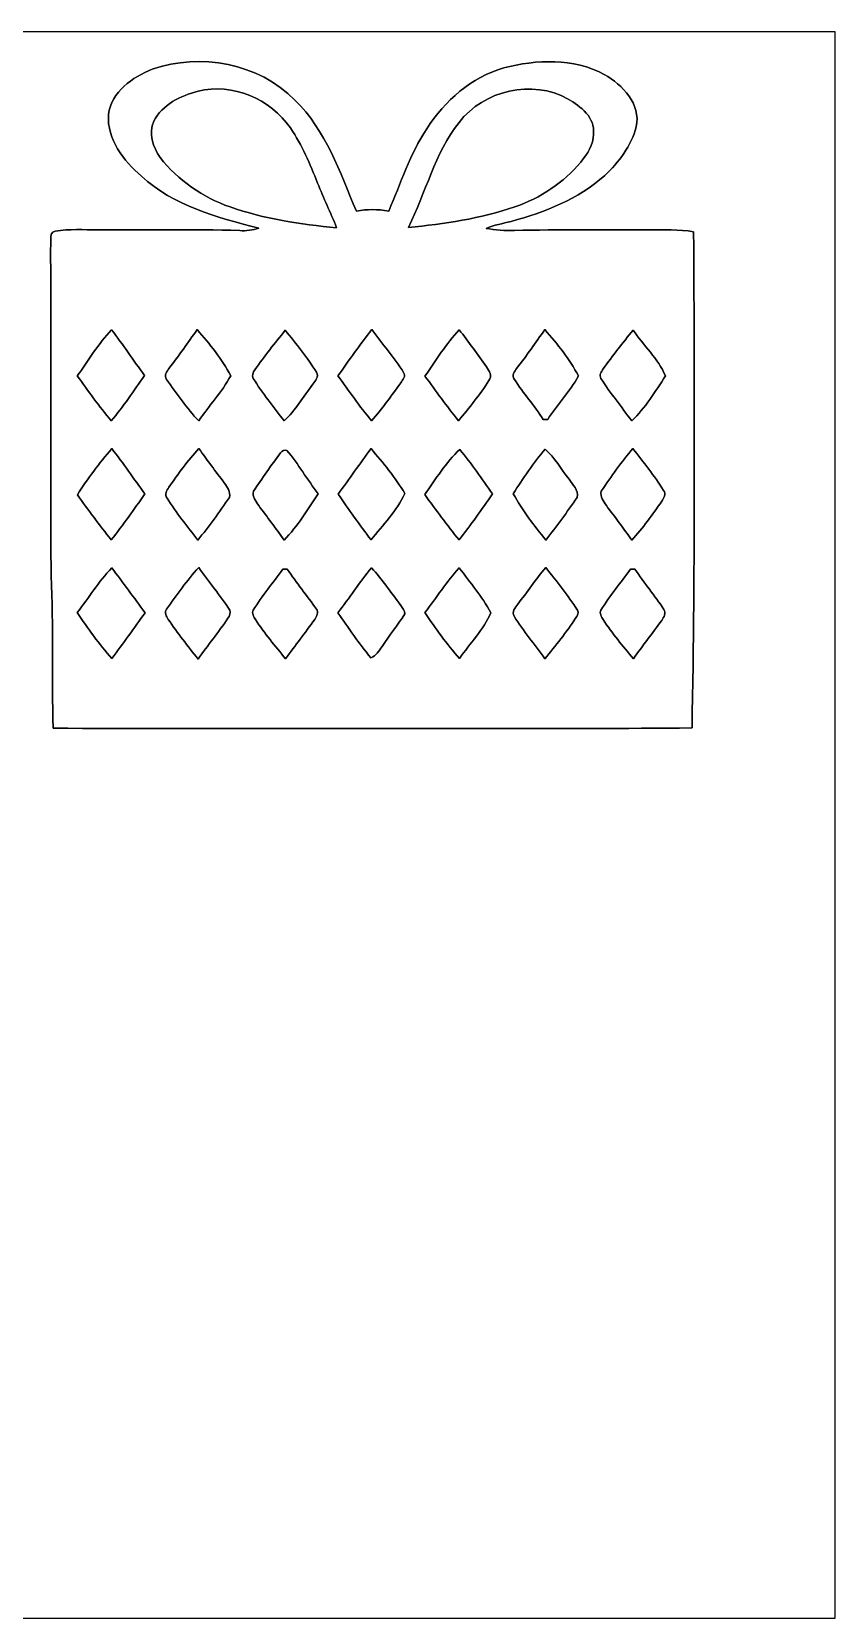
# Model space of a CAD drawing. Header units: centimetres. Extents: x -16.8 to 16.8, y -16.7 to 16.7.
# Drawn here: x -0.1 to 16.77, y -16.67 to 16.67 of the extents above; entities that cross this region are included whole.
import ezdxf

# ---------------------------------------------------------------- set-up
doc = ezdxf.new("R2010")
doc.units = ezdxf.units.CM
doc.header["$MEASUREMENT"] = 0
doc.layers.add('Layer 1', color=7, linetype='Continuous')

msp = doc.modelspace()

# ---------------------------------------------------------------- linework, layer by layer
at = {"layer": 'Layer 1', "color": 7}
for points, knots in [([(-16.77458, 16.66875), (-16.77458, 16.66875), (16.77458, 16.66875), (16.77458, 16.66875), (16.77458, 16.66875), (16.77458, 16.66875), (16.77458, -16.66875), (16.77458, -16.66875), (16.77458, -16.66875), (16.77458, -16.66875), (-16.77458, -16.66875), (-16.77458, -16.66875), (-16.77458, -16.66875), (-16.77458, -16.66875), (-16.77458, 16.66875), (-16.77458, 16.66875), (-16.77458, 16.66875), (-16.77458, 16.66875), (-16.77458, 16.66875), (-16.77458, 16.66875)], [0, 0, 0, 0, 0.16666667, 0.16666667, 0.16666667, 0.16666667, 0.33333333, 0.33333333, 0.33333333, 0.33333333, 0.5, 0.5, 0.5, 0.5, 0.66666667, 0.66666667, 0.66666667, 0.66666667, 1, 1, 1, 1]), ([(2.42817, 15.88206), (2.00978, 15.71378), (1.57656, 15.41004), (1.50989, 14.92956), (1.50989, 14.92956), (1.47532, 14.40744), (1.82845, 13.95695), (2.2031, 13.6331), (2.2031, 13.6331), (2.88008, 13.00833), (3.79695, 12.76526), (4.66619, 12.54372), (4.66619, 12.54372), (4.53813, 12.50068), (4.40302, 12.47669), (4.26755, 12.49257), (4.26755, 12.49257), (3.27448, 12.52008), (2.28106, 12.49821), (1.28764, 12.5095), (1.28764, 12.5095), (0.98954, 12.50597), (0.68862, 12.52326), (0.39299, 12.48128), (0.39299, 12.48128), (0.2346, 12.44318), (0.32844, 12.2174), (0.29422, 12.11827), (0.29422, 12.11827), (0.31009, 9.82521), (0.28857, 7.53145), (0.30586, 5.2384), (0.30586, 5.2384), (0.35913, 4.1716), (0.3175, 3.10339), (0.34643, 2.03588), (0.34643, 2.03588), (1.98896, 2.01789), (3.63149, 2.03376), (5.27403, 2.02847), (5.27403, 2.02847), (8.10507, 2.03588), (10.93646, 2.0133), (13.76715, 2.03976), (13.76715, 2.03976), (13.8303, 5.51497), (13.81831, 8.99089), (13.80031, 12.46611), (13.80031, 12.46611), (13.48952, 12.51938), (13.17166, 12.50174), (12.85875, 12.50844), (12.85875, 12.50844), (11.91789, 12.50209), (10.97703, 12.51585), (10.03653, 12.49327), (10.03653, 12.49327), (9.83721, 12.48234), (9.63718, 12.50386), (9.44104, 12.53631), (9.44104, 12.53631), (9.60896, 12.60687), (9.79029, 12.63474), (9.96562, 12.68307), (9.96562, 12.68307), (10.67364, 12.87321), (11.37708, 13.15156), (11.932, 13.64474), (11.932, 13.64474), (12.23081, 13.92414), (12.48692, 14.27233), (12.59628, 14.67062), (12.59628, 14.67062), (12.69541, 15.15639), (12.30595, 15.54833), (11.92389, 15.77234), (11.92389, 15.77234), (11.27584, 16.11524), (10.50361, 16.08914), (9.81181, 15.90816), (9.81181, 15.90816), (9.1313, 15.71413), (8.57038, 15.21954), (8.19679, 14.62864), (8.19679, 14.62864), (7.83661, 14.09912), (7.65246, 13.48105), (7.39563, 12.90038), (7.39563, 12.90038), (7.17127, 12.9413), (6.94055, 12.94165), (6.71654, 12.90038), (6.71654, 12.90038), (6.37328, 13.71988), (6.07624, 14.59618), (5.42607, 15.2333), (5.42607, 15.2333), (4.66372, 16.01047), (3.44276, 16.22813), (2.42817, 15.88206), (2.42817, 15.88206), (2.42817, 15.88206), (2.42817, 15.88206), (2.42817, 15.88206)], [0, 0, 0, 0, 0.03703704, 0.03703704, 0.03703704, 0.03703704, 0.07407407, 0.07407407, 0.07407407, 0.07407407, 0.11111111, 0.11111111, 0.11111111, 0.11111111, 0.14814815, 0.14814815, 0.14814815, 0.14814815, 0.18518519, 0.18518519, 0.18518519, 0.18518519, 0.22222222, 0.22222222, 0.22222222, 0.22222222, 0.25925926, 0.25925926, 0.25925926, 0.25925926, 0.2962963, 0.2962963, 0.2962963, 0.2962963, 0.33333333, 0.33333333, 0.33333333, 0.33333333, 0.37037037, 0.37037037, 0.37037037, 0.37037037, 0.40740741, 0.40740741, 0.40740741, 0.40740741, 0.44444444, 0.44444444, 0.44444444, 0.44444444, 0.48148148, 0.48148148, 0.48148148, 0.48148148, 0.51851852, 0.51851852, 0.51851852, 0.51851852, 0.55555556, 0.55555556, 0.55555556, 0.55555556, 0.59259259, 0.59259259, 0.59259259, 0.59259259, 0.62962963, 0.62962963, 0.62962963, 0.62962963, 0.66666667, 0.66666667, 0.66666667, 0.66666667, 0.7037037, 0.7037037, 0.7037037, 0.7037037, 0.74074074, 0.74074074, 0.74074074, 0.74074074, 0.77777778, 0.77777778, 0.77777778, 0.77777778, 0.81481481, 0.81481481, 0.81481481, 0.81481481, 0.85185185, 0.85185185, 0.85185185, 0.85185185, 0.88888889, 0.88888889, 0.88888889, 0.88888889, 0.92592593, 0.92592593, 0.92592593, 0.92592593, 1, 1, 1, 1]), ([(8.87307, 14.76304), (9.39094, 15.43685), (10.41506, 15.67815), (11.16224, 15.25376), (11.16224, 15.25376), (11.42647, 15.09959), (11.74044, 14.86747), (11.69388, 14.51786), (11.69388, 14.51786), (11.70517, 14.28997), (11.56264, 14.10159), (11.43423, 13.92943), (11.43423, 13.92943), (11.07017, 13.49763), (10.58086, 13.17413), (10.04782, 12.98998), (10.04782, 12.98998), (9.32709, 12.73739), (8.56544, 12.63262), (7.80909, 12.55536), (7.80909, 12.55536), (8.17739, 13.28561), (8.35872, 14.11111), (8.87307, 14.76304)], [0, 0, 0, 0, 0.14285714, 0.14285714, 0.14285714, 0.14285714, 0.28571429, 0.28571429, 0.28571429, 0.28571429, 0.42857143, 0.42857143, 0.42857143, 0.42857143, 0.57142857, 0.57142857, 0.57142857, 0.57142857, 0.71428571, 0.71428571, 0.71428571, 0.71428571, 1, 1, 1, 1]), ([(3.3909, 15.41745), (4.12009, 15.60583), (4.91102, 15.25235), (5.33259, 14.64698), (5.33259, 14.64698), (5.57883, 14.29173), (5.73864, 13.88639), (5.90268, 13.48916), (5.90268, 13.48916), (6.02474, 13.17166), (6.17926, 12.86757), (6.30132, 12.55007), (6.30132, 12.55007), (5.54426, 12.62168), (4.78296, 12.73492), (4.06294, 12.98822), (4.06294, 12.98822), (3.48968, 13.18683), (2.97533, 13.55231), (2.59468, 14.02397), (2.59468, 14.02397), (2.4444, 14.24058), (2.35021, 14.53938), (2.46309, 14.78986), (2.46309, 14.78986), (2.64372, 15.13699), (3.02719, 15.32572), (3.3909, 15.41745)], [0, 0, 0, 0, 0.125, 0.125, 0.125, 0.125, 0.25, 0.25, 0.25, 0.25, 0.375, 0.375, 0.375, 0.375, 0.5, 0.5, 0.5, 0.5, 0.625, 0.625, 0.625, 0.625, 0.75, 0.75, 0.75, 0.75, 1, 1, 1, 1]), ([(1.57515, 10.40694), (1.81645, 10.09403), (2.03588, 9.76524), (2.2673, 9.44527), (2.2673, 9.44527), (2.03623, 9.12777), (1.82774, 8.79193), (1.57021, 8.49418), (1.57021, 8.49418), (1.31127, 8.79193), (1.09008, 9.11931), (0.85584, 9.4361), (0.85584, 9.4361), (1.08832, 9.76418), (1.29857, 10.11308), (1.57515, 10.40694)], [0, 0, 0, 0, 0.2, 0.2, 0.2, 0.2, 0.4, 0.4, 0.4, 0.4, 0.6, 0.6, 0.6, 0.6, 1, 1, 1, 1]), ([(2.78306, 9.59873), (2.9912, 9.86014), (3.17782, 10.13742), (3.37256, 10.40906), (3.37256, 10.40906), (3.63432, 10.10602), (3.89572, 9.79487), (4.07705, 9.43539), (4.07705, 9.43539), (3.89149, 9.09602), (3.62021, 8.81027), (3.40536, 8.48924), (3.40536, 8.48924), (3.15595, 8.75982), (2.94464, 9.06427), (2.73121, 9.36307), (2.73121, 9.36307), (2.66665, 9.44069), (2.73791, 9.53241), (2.78306, 9.59873)], [0, 0, 0, 0, 0.16666667, 0.16666667, 0.16666667, 0.16666667, 0.33333333, 0.33333333, 0.33333333, 0.33333333, 0.5, 0.5, 0.5, 0.5, 0.66666667, 0.66666667, 0.66666667, 0.66666667, 1, 1, 1, 1]), ([(4.58364, 9.56275), (4.78684, 9.8492), (5.0038, 10.12543), (5.22464, 10.39848), (5.22464, 10.39848), (5.44654, 10.10673), (5.68925, 9.82733), (5.87869, 9.51301), (5.87869, 9.51301), (5.94148, 9.42234), (5.85047, 9.3345), (5.80425, 9.26042), (5.80425, 9.26042), (5.60282, 9.00395), (5.43983, 8.71396), (5.19994, 8.4896), (5.19994, 8.4896), (4.9844, 8.78805), (4.74416, 9.06886), (4.55189, 9.38318), (4.55189, 9.38318), (4.51344, 9.44245), (4.55154, 9.51054), (4.58364, 9.56275)], [0, 0, 0, 0, 0.14285714, 0.14285714, 0.14285714, 0.14285714, 0.28571429, 0.28571429, 0.28571429, 0.28571429, 0.42857143, 0.42857143, 0.42857143, 0.42857143, 0.57142857, 0.57142857, 0.57142857, 0.57142857, 0.71428571, 0.71428571, 0.71428571, 0.71428571, 1, 1, 1, 1]), ([(6.3306, 9.43751), (6.56026, 9.76665), (6.79485, 10.09227), (7.04003, 10.41012), (7.04003, 10.41012), (7.26193, 10.11026), (7.50887, 9.82592), (7.70784, 9.50983), (7.70784, 9.50983), (7.76676, 9.43222), (7.68632, 9.35461), (7.64787, 9.28864), (7.64787, 9.28864), (7.44961, 9.02053), (7.26122, 8.7436), (7.03756, 8.49524), (7.03756, 8.49524), (6.78074, 8.79334), (6.56519, 9.12248), (6.3306, 9.43751)], [0, 0, 0, 0, 0.16666667, 0.16666667, 0.16666667, 0.16666667, 0.33333333, 0.33333333, 0.33333333, 0.33333333, 0.5, 0.5, 0.5, 0.5, 0.66666667, 0.66666667, 0.66666667, 0.66666667, 1, 1, 1, 1]), ([(8.8773, 10.40659), (9.07486, 10.15083), (9.26077, 9.88624), (9.45021, 9.62448), (9.45021, 9.62448), (9.50912, 9.54334), (9.57333, 9.43257), (9.50172, 9.33838), (9.50172, 9.33838), (9.31227, 9.03958), (9.08579, 8.76547), (8.8586, 8.49524), (8.8586, 8.49524), (8.61695, 8.80251), (8.38412, 9.11684), (8.15693, 9.43469), (8.15693, 9.43469), (8.39011, 9.76277), (8.60037, 10.11202), (8.8773, 10.40659)], [0, 0, 0, 0, 0.16666667, 0.16666667, 0.16666667, 0.16666667, 0.33333333, 0.33333333, 0.33333333, 0.33333333, 0.5, 0.5, 0.5, 0.5, 0.66666667, 0.66666667, 0.66666667, 0.66666667, 1, 1, 1, 1]), ([(10.08556, 9.59873), (10.2937, 9.86014), (10.48032, 10.13742), (10.67506, 10.40906), (10.67506, 10.40906), (10.93682, 10.10602), (11.19822, 9.79452), (11.37955, 9.43504), (11.37955, 9.43504), (11.20175, 9.10802), (10.93964, 8.83391), (10.73573, 8.52276), (10.73573, 8.52276), (10.7121, 8.52241), (10.66482, 8.52135), (10.64119, 8.52099), (10.64119, 8.52099), (10.45457, 8.81274), (10.22385, 9.0738), (10.03512, 9.36307), (10.03512, 9.36307), (9.97056, 9.4421), (10.03935, 9.53135), (10.08556, 9.59873)], [0, 0, 0, 0, 0.14285714, 0.14285714, 0.14285714, 0.14285714, 0.28571429, 0.28571429, 0.28571429, 0.28571429, 0.42857143, 0.42857143, 0.42857143, 0.42857143, 0.57142857, 0.57142857, 0.57142857, 0.57142857, 0.71428571, 0.71428571, 0.71428571, 0.71428571, 1, 1, 1, 1]), ([(11.8999, 9.58356), (12.10028, 9.86155), (12.31124, 10.13213), (12.52714, 10.39848), (12.52714, 10.39848), (12.75045, 10.07886), (13.05101, 9.7977), (13.20871, 9.43751), (13.20871, 9.43751), (12.99704, 9.10802), (12.78361, 8.76653), (12.50209, 8.4896), (12.50209, 8.4896), (12.28654, 8.78769), (12.05054, 9.07203), (11.85369, 9.38283), (11.85369, 9.38283), (11.81312, 9.45127), (11.86215, 9.52641), (11.8999, 9.58356)], [0, 0, 0, 0, 0.16666667, 0.16666667, 0.16666667, 0.16666667, 0.33333333, 0.33333333, 0.33333333, 0.33333333, 0.5, 0.5, 0.5, 0.5, 0.66666667, 0.66666667, 0.66666667, 0.66666667, 1, 1, 1, 1]), ([(0.8576, 6.93596), (1.07386, 7.27781), (1.31516, 7.60377), (1.58115, 7.90857), (1.58115, 7.90857), (1.82245, 7.59848), (2.04505, 7.27463), (2.27365, 6.95537), (2.27365, 6.95537), (2.0447, 6.63011), (1.81681, 6.30343), (1.57021, 5.99122), (1.57021, 5.99122), (1.32115, 6.29744), (1.08797, 6.61564), (0.8576, 6.93596)], [0, 0, 0, 0, 0.2, 0.2, 0.2, 0.2, 0.4, 0.4, 0.4, 0.4, 0.6, 0.6, 0.6, 0.6, 1, 1, 1, 1]), ([(2.77918, 7.09648), (2.97427, 7.3787), (3.17429, 7.65951), (3.40748, 7.9121), (3.40748, 7.9121), (3.5814, 7.66727), (3.76308, 7.42809), (3.94264, 7.18714), (3.94264, 7.18714), (4.00403, 7.09754), (4.08129, 7.0037), (4.04989, 6.8834), (4.04989, 6.8834), (3.83787, 6.57825), (3.62938, 6.2678), (3.38384, 5.9877), (3.38384, 5.9877), (3.16371, 6.27733), (2.93335, 6.56096), (2.74038, 6.86999), (2.74038, 6.86999), (2.68182, 6.94408), (2.73579, 7.03086), (2.77918, 7.09648)], [0, 0, 0, 0, 0.14285714, 0.14285714, 0.14285714, 0.14285714, 0.28571429, 0.28571429, 0.28571429, 0.28571429, 0.42857143, 0.42857143, 0.42857143, 0.42857143, 0.57142857, 0.57142857, 0.57142857, 0.57142857, 0.71428571, 0.71428571, 0.71428571, 0.71428571, 1, 1, 1, 1]), ([(5.12692, 7.82179), (5.1562, 7.86589), (5.20418, 7.89023), (5.25709, 7.87259), (5.25709, 7.87259), (5.49628, 7.58296), (5.68889, 7.2584), (5.91538, 6.95889), (5.91538, 6.95889), (5.69031, 6.62658), (5.48428, 6.2738), (5.19818, 5.9884), (5.19818, 5.9884), (5.02567, 6.23358), (4.84399, 6.47206), (4.66513, 6.7123), (4.66513, 6.7123), (4.60446, 6.80156), (4.52543, 6.89575), (4.55895, 7.01534), (4.55895, 7.01534), (4.74627, 7.28557), (4.92689, 7.56073), (5.12692, 7.82179)], [0, 0, 0, 0, 0.14285714, 0.14285714, 0.14285714, 0.14285714, 0.28571429, 0.28571429, 0.28571429, 0.28571429, 0.42857143, 0.42857143, 0.42857143, 0.42857143, 0.57142857, 0.57142857, 0.57142857, 0.57142857, 0.71428571, 0.71428571, 0.71428571, 0.71428571, 1, 1, 1, 1]), ([(7.02522, 7.90857), (7.27922, 7.60765), (7.53745, 7.30426), (7.73536, 6.96277), (7.73536, 6.96277), (7.56885, 6.60329), (7.27463, 6.30167), (7.02592, 5.99122), (7.02592, 5.99122), (6.78886, 6.30802), (6.55214, 6.62552), (6.33342, 6.95501), (6.33342, 6.95501), (6.56731, 7.27075), (6.79238, 7.59248), (7.02522, 7.90857)], [0, 0, 0, 0, 0.2, 0.2, 0.2, 0.2, 0.4, 0.4, 0.4, 0.4, 0.6, 0.6, 0.6, 0.6, 1, 1, 1, 1]), ([(8.1534, 6.94231), (8.38024, 7.27216), (8.60037, 7.61153), (8.88682, 7.89376), (8.88682, 7.89376), (9.13553, 7.59566), (9.35531, 7.27498), (9.57721, 6.95642), (9.57721, 6.95642), (9.34791, 6.63081), (9.11966, 6.30379), (8.87271, 5.99122), (8.87271, 5.99122), (8.62154, 6.29991), (8.38729, 6.62129), (8.1534, 6.94231)], [0, 0, 0, 0, 0.2, 0.2, 0.2, 0.2, 0.4, 0.4, 0.4, 0.4, 0.6, 0.6, 0.6, 0.6, 1, 1, 1, 1]), ([(10.01289, 6.9596), (10.21539, 7.28557), (10.43305, 7.60448), (10.67929, 7.89905), (10.67929, 7.89905), (10.88778, 7.72548), (11.01055, 7.47113), (11.18411, 7.26546), (11.18411, 7.26546), (11.25714, 7.14834), (11.39155, 7.04109), (11.35274, 6.88305), (11.35274, 6.88305), (11.14284, 6.57789), (10.92729, 6.27627), (10.69763, 5.98558), (10.69763, 5.98558), (10.44857, 6.29426), (10.20092, 6.60964), (10.01289, 6.9596)], [0, 0, 0, 0, 0.16666667, 0.16666667, 0.16666667, 0.16666667, 0.33333333, 0.33333333, 0.33333333, 0.33333333, 0.5, 0.5, 0.5, 0.5, 0.66666667, 0.66666667, 0.66666667, 0.66666667, 1, 1, 1, 1]), ([(11.86039, 7.01604), (12.07206, 7.32155), (12.28055, 7.63199), (12.52643, 7.91175), (12.52643, 7.91175), (12.74621, 7.62212), (12.97693, 7.33848), (13.1699, 7.02945), (13.1699, 7.02945), (13.22811, 6.95537), (13.17413, 6.86858), (13.13109, 6.80297), (13.13109, 6.80297), (12.93566, 6.52074), (12.73563, 6.23993), (12.5028, 5.98734), (12.5028, 5.98734), (12.32888, 6.23217), (12.14684, 6.47136), (11.96763, 6.7123), (11.96763, 6.7123), (11.9066, 6.80191), (11.82793, 6.8961), (11.86039, 7.01604)], [0, 0, 0, 0, 0.14285714, 0.14285714, 0.14285714, 0.14285714, 0.28571429, 0.28571429, 0.28571429, 0.28571429, 0.42857143, 0.42857143, 0.42857143, 0.42857143, 0.57142857, 0.57142857, 0.57142857, 0.57142857, 0.71428571, 0.71428571, 0.71428571, 0.71428571, 1, 1, 1, 1]), ([(0.85302, 4.4637), (1.10031, 4.77308), (1.30281, 5.11986), (1.58009, 5.4042), (1.58009, 5.4042), (1.81645, 5.0927), (2.04505, 4.7752), (2.27859, 4.46123), (2.27859, 4.46123), (2.05281, 4.13632), (1.81716, 3.81847), (1.58397, 3.4985), (1.58397, 3.4985), (1.31304, 3.79871), (1.0795, 4.12997), (0.85302, 4.4637)], [0, 0, 0, 0, 0.2, 0.2, 0.2, 0.2, 0.4, 0.4, 0.4, 0.4, 0.6, 0.6, 0.6, 0.6, 1, 1, 1, 1]), ([(2.73085, 4.53637), (2.94499, 4.83517), (3.15595, 5.13997), (3.40536, 5.4102), (3.40536, 5.4102), (3.61668, 5.10787), (3.8541, 4.82459), (4.05694, 4.51626), (4.05694, 4.51626), (4.09081, 4.45911), (4.04883, 4.39385), (4.0199, 4.34375), (4.0199, 4.34375), (3.82094, 4.05059), (3.59798, 3.77472), (3.39231, 3.48615), (3.39231, 3.48615), (3.17641, 3.75885), (2.96263, 4.03366), (2.76613, 4.32047), (2.76613, 4.32047), (2.72874, 4.38291), (2.673, 4.46899), (2.73085, 4.53637)], [0, 0, 0, 0, 0.14285714, 0.14285714, 0.14285714, 0.14285714, 0.28571429, 0.28571429, 0.28571429, 0.28571429, 0.42857143, 0.42857143, 0.42857143, 0.42857143, 0.57142857, 0.57142857, 0.57142857, 0.57142857, 0.71428571, 0.71428571, 0.71428571, 0.71428571, 1, 1, 1, 1]), ([(5.17454, 5.37845), (5.19712, 5.37739), (5.24298, 5.37563), (5.26556, 5.37457), (5.26556, 5.37457), (5.45853, 5.08741), (5.68007, 4.82106), (5.87728, 4.53672), (5.87728, 4.53672), (5.93619, 4.47005), (5.87904, 4.38291), (5.84165, 4.32082), (5.84165, 4.32082), (5.64374, 4.04107), (5.43066, 3.77261), (5.23169, 3.49356), (5.23169, 3.49356), (5.00874, 3.75814), (4.79213, 4.02907), (4.59775, 4.31588), (4.59775, 4.31588), (4.56494, 4.37515), (4.51238, 4.44817), (4.55189, 4.51626), (4.55189, 4.51626), (4.73745, 4.8193), (4.96817, 5.09058), (5.17454, 5.37845)], [0, 0, 0, 0, 0.125, 0.125, 0.125, 0.125, 0.25, 0.25, 0.25, 0.25, 0.375, 0.375, 0.375, 0.375, 0.5, 0.5, 0.5, 0.5, 0.625, 0.625, 0.625, 0.625, 0.75, 0.75, 0.75, 0.75, 1, 1, 1, 1]), ([(6.32566, 4.45841), (6.57437, 4.76462), (6.77898, 5.10434), (7.03615, 5.40385), (7.03615, 5.40385), (7.26052, 5.1562), (7.44855, 4.87997), (7.64999, 4.61398), (7.64999, 4.61398), (7.68809, 4.56001), (7.72724, 4.50215), (7.73677, 4.43477), (7.73677, 4.43477), (7.57872, 4.20582), (7.41468, 3.98039), (7.25734, 3.75109), (7.25734, 3.75109), (7.19032, 3.66536), (7.13317, 3.55), (7.02063, 3.51578), (7.02063, 3.51578), (6.76557, 3.81176), (6.5599, 4.14655), (6.32566, 4.45841)], [0, 0, 0, 0, 0.14285714, 0.14285714, 0.14285714, 0.14285714, 0.28571429, 0.28571429, 0.28571429, 0.28571429, 0.42857143, 0.42857143, 0.42857143, 0.42857143, 0.57142857, 0.57142857, 0.57142857, 0.57142857, 0.71428571, 0.71428571, 0.71428571, 0.71428571, 1, 1, 1, 1]), ([(8.15622, 4.46476), (8.40105, 4.77485), (8.61025, 5.11422), (8.87906, 5.40491), (8.87906, 5.40491), (9.10237, 5.09199), (9.35849, 4.80025), (9.54229, 4.46087), (9.54229, 4.46087), (9.39447, 4.1021), (9.10026, 3.82094), (8.88577, 3.4992), (8.88577, 3.4992), (8.61554, 3.79977), (8.37953, 4.12856), (8.15622, 4.46476)], [0, 0, 0, 0, 0.2, 0.2, 0.2, 0.2, 0.4, 0.4, 0.4, 0.4, 0.6, 0.6, 0.6, 0.6, 1, 1, 1, 1]), ([(10.10602, 4.63903), (10.30534, 4.89373), (10.48385, 5.16467), (10.69516, 5.4102), (10.69516, 5.4102), (10.92341, 5.1181), (11.16118, 4.83129), (11.35768, 4.51591), (11.35768, 4.51591), (11.39613, 4.45805), (11.35168, 4.39455), (11.3224, 4.34375), (11.3224, 4.34375), (11.12238, 4.04883), (10.9033, 3.76696), (10.67717, 3.49179), (10.67717, 3.49179), (10.46621, 3.79271), (10.22279, 4.07247), (10.03159, 4.38644), (10.03159, 4.38644), (9.96809, 4.4771), (10.0584, 4.56565), (10.10602, 4.63903)], [0, 0, 0, 0, 0.14285714, 0.14285714, 0.14285714, 0.14285714, 0.28571429, 0.28571429, 0.28571429, 0.28571429, 0.42857143, 0.42857143, 0.42857143, 0.42857143, 0.57142857, 0.57142857, 0.57142857, 0.57142857, 0.71428571, 0.71428571, 0.71428571, 0.71428571, 1, 1, 1, 1]), ([(12.47704, 5.37845), (12.49997, 5.37739), (12.54548, 5.37563), (12.56841, 5.37457), (12.56841, 5.37457), (12.75927, 5.08564), (12.98434, 4.82036), (13.17343, 4.53037), (13.17343, 4.53037), (13.23516, 4.45417), (13.17343, 4.36598), (13.12933, 4.29895), (13.12933, 4.29895), (12.9346, 4.02802), (12.72857, 3.7652), (12.53419, 3.49356), (12.53419, 3.49356), (12.31124, 3.75814), (12.09216, 4.02766), (11.90025, 4.31588), (11.90025, 4.31588), (11.8678, 4.37515), (11.81523, 4.44817), (11.85439, 4.51626), (11.85439, 4.51626), (12.0396, 4.8193), (12.27032, 5.09023), (12.47704, 5.37845)], [0, 0, 0, 0, 0.125, 0.125, 0.125, 0.125, 0.25, 0.25, 0.25, 0.25, 0.375, 0.375, 0.375, 0.375, 0.5, 0.5, 0.5, 0.5, 0.625, 0.625, 0.625, 0.625, 0.75, 0.75, 0.75, 0.75, 1, 1, 1, 1])]:
    msp.add_open_spline(points, degree=3, knots=knots, dxfattribs=at)
at = {"layer": 'Layer 1', "color": 8}
for points, knots in [([(2.42817, 15.88206), (3.44276, 16.22813), (4.66372, 16.01047), (5.42607, 15.2333), (5.42607, 15.2333), (6.07624, 14.59618), (6.37328, 13.71988), (6.71654, 12.90038), (6.71654, 12.90038), (6.94055, 12.94165), (7.17127, 12.9413), (7.39563, 12.90038), (7.39563, 12.90038), (7.65246, 13.48105), (7.83661, 14.09912), (8.19679, 14.62864), (8.19679, 14.62864), (8.57038, 15.21954), (9.1313, 15.71413), (9.81181, 15.90816), (9.81181, 15.90816), (10.50361, 16.08914), (11.27584, 16.11524), (11.92389, 15.77234), (11.92389, 15.77234), (12.30595, 15.54833), (12.69541, 15.15639), (12.59628, 14.67062), (12.59628, 14.67062), (12.48692, 14.27233), (12.23081, 13.92414), (11.932, 13.64474), (11.932, 13.64474), (11.37708, 13.15156), (10.67364, 12.87321), (9.96562, 12.68307), (9.96562, 12.68307), (9.79029, 12.63474), (9.60896, 12.60687), (9.44104, 12.53631), (9.44104, 12.53631), (9.63718, 12.50386), (9.83721, 12.48234), (10.03653, 12.49327), (10.03653, 12.49327), (10.97703, 12.51585), (11.91789, 12.50209), (12.85875, 12.50844), (12.85875, 12.50844), (13.17166, 12.50174), (13.48952, 12.51938), (13.80031, 12.46611), (13.80031, 12.46611), (13.81831, 8.99089), (13.8303, 5.51497), (13.76715, 2.03976), (13.76715, 2.03976), (10.93646, 2.0133), (8.10507, 2.03588), (5.27403, 2.02847), (5.27403, 2.02847), (3.63149, 2.03376), (1.98896, 2.01789), (0.34643, 2.03588), (0.34643, 2.03588), (0.3175, 3.10339), (0.35913, 4.1716), (0.30586, 5.2384), (0.30586, 5.2384), (0.28857, 7.53145), (0.31009, 9.82521), (0.29422, 12.11827), (0.29422, 12.11827), (0.32844, 12.2174), (0.2346, 12.44318), (0.39299, 12.48128), (0.39299, 12.48128), (0.68862, 12.52326), (0.98954, 12.50597), (1.28764, 12.5095), (1.28764, 12.5095), (2.28106, 12.49821), (3.27448, 12.52008), (4.26755, 12.49257), (4.26755, 12.49257), (4.40302, 12.47669), (4.53813, 12.50068), (4.66619, 12.54372), (4.66619, 12.54372), (3.79695, 12.76526), (2.88008, 13.00833), (2.2031, 13.6331), (2.2031, 13.6331), (1.82845, 13.95695), (1.47532, 14.40744), (1.50989, 14.92956), (1.50989, 14.92956), (1.57656, 15.41004), (2.00978, 15.71378), (2.42817, 15.88206), (2.42817, 15.88206), (2.42817, 15.88206), (2.42817, 15.88206), (2.42817, 15.88206)], [0, 0, 0, 0, 0.03703704, 0.03703704, 0.03703704, 0.03703704, 0.07407407, 0.07407407, 0.07407407, 0.07407407, 0.11111111, 0.11111111, 0.11111111, 0.11111111, 0.14814815, 0.14814815, 0.14814815, 0.14814815, 0.18518519, 0.18518519, 0.18518519, 0.18518519, 0.22222222, 0.22222222, 0.22222222, 0.22222222, 0.25925926, 0.25925926, 0.25925926, 0.25925926, 0.2962963, 0.2962963, 0.2962963, 0.2962963, 0.33333333, 0.33333333, 0.33333333, 0.33333333, 0.37037037, 0.37037037, 0.37037037, 0.37037037, 0.40740741, 0.40740741, 0.40740741, 0.40740741, 0.44444444, 0.44444444, 0.44444444, 0.44444444, 0.48148148, 0.48148148, 0.48148148, 0.48148148, 0.51851852, 0.51851852, 0.51851852, 0.51851852, 0.55555556, 0.55555556, 0.55555556, 0.55555556, 0.59259259, 0.59259259, 0.59259259, 0.59259259, 0.62962963, 0.62962963, 0.62962963, 0.62962963, 0.66666667, 0.66666667, 0.66666667, 0.66666667, 0.7037037, 0.7037037, 0.7037037, 0.7037037, 0.74074074, 0.74074074, 0.74074074, 0.74074074, 0.77777778, 0.77777778, 0.77777778, 0.77777778, 0.81481481, 0.81481481, 0.81481481, 0.81481481, 0.85185185, 0.85185185, 0.85185185, 0.85185185, 0.88888889, 0.88888889, 0.88888889, 0.88888889, 0.92592593, 0.92592593, 0.92592593, 0.92592593, 1, 1, 1, 1]), ([(8.87307, 14.76304), (8.35872, 14.11111), (8.17739, 13.28561), (7.80909, 12.55536), (7.80909, 12.55536), (8.56544, 12.63262), (9.32709, 12.73739), (10.04782, 12.98998), (10.04782, 12.98998), (10.58086, 13.17413), (11.07017, 13.49763), (11.43423, 13.92943), (11.43423, 13.92943), (11.56264, 14.10159), (11.70517, 14.28997), (11.69388, 14.51786), (11.69388, 14.51786), (11.74044, 14.86747), (11.42647, 15.09959), (11.16224, 15.25376), (11.16224, 15.25376), (10.41506, 15.67815), (9.39094, 15.43685), (8.87307, 14.76304), (8.87307, 14.76304), (8.87307, 14.76304), (8.87307, 14.76304), (8.87307, 14.76304)], [0, 0, 0, 0, 0.125, 0.125, 0.125, 0.125, 0.25, 0.25, 0.25, 0.25, 0.375, 0.375, 0.375, 0.375, 0.5, 0.5, 0.5, 0.5, 0.625, 0.625, 0.625, 0.625, 0.75, 0.75, 0.75, 0.75, 1, 1, 1, 1]), ([(3.3909, 15.41745), (3.02719, 15.32572), (2.64372, 15.13699), (2.46309, 14.78986), (2.46309, 14.78986), (2.35021, 14.53938), (2.4444, 14.24058), (2.59468, 14.02397), (2.59468, 14.02397), (2.97533, 13.55231), (3.48968, 13.18683), (4.06294, 12.98822), (4.06294, 12.98822), (4.78296, 12.73492), (5.54426, 12.62168), (6.30132, 12.55007), (6.30132, 12.55007), (6.17926, 12.86757), (6.02474, 13.17166), (5.90268, 13.48916), (5.90268, 13.48916), (5.73864, 13.88639), (5.57883, 14.29173), (5.33259, 14.64698), (5.33259, 14.64698), (4.91102, 15.25235), (4.12009, 15.60583), (3.3909, 15.41745), (3.3909, 15.41745), (3.3909, 15.41745), (3.3909, 15.41745), (3.3909, 15.41745)], [0, 0, 0, 0, 0.11111111, 0.11111111, 0.11111111, 0.11111111, 0.22222222, 0.22222222, 0.22222222, 0.22222222, 0.33333333, 0.33333333, 0.33333333, 0.33333333, 0.44444444, 0.44444444, 0.44444444, 0.44444444, 0.55555556, 0.55555556, 0.55555556, 0.55555556, 0.66666667, 0.66666667, 0.66666667, 0.66666667, 0.77777778, 0.77777778, 0.77777778, 0.77777778, 1, 1, 1, 1]), ([(1.57515, 10.40694), (1.29857, 10.11308), (1.08832, 9.76418), (0.85584, 9.4361), (0.85584, 9.4361), (1.09008, 9.11931), (1.31127, 8.79193), (1.57021, 8.49418), (1.57021, 8.49418), (1.82774, 8.79193), (2.03623, 9.12777), (2.2673, 9.44527), (2.2673, 9.44527), (2.03588, 9.76524), (1.81645, 10.09403), (1.57515, 10.40694), (1.57515, 10.40694), (1.57515, 10.40694), (1.57515, 10.40694), (1.57515, 10.40694)], [0, 0, 0, 0, 0.16666667, 0.16666667, 0.16666667, 0.16666667, 0.33333333, 0.33333333, 0.33333333, 0.33333333, 0.5, 0.5, 0.5, 0.5, 0.66666667, 0.66666667, 0.66666667, 0.66666667, 1, 1, 1, 1]), ([(2.78306, 9.59873), (2.73791, 9.53241), (2.66665, 9.44069), (2.73121, 9.36307), (2.73121, 9.36307), (2.94464, 9.06427), (3.15595, 8.75982), (3.40536, 8.48924), (3.40536, 8.48924), (3.62021, 8.81027), (3.89149, 9.09602), (4.07705, 9.43539), (4.07705, 9.43539), (3.89572, 9.79487), (3.63432, 10.10602), (3.37256, 10.40906), (3.37256, 10.40906), (3.17782, 10.13742), (2.9912, 9.86014), (2.78306, 9.59873), (2.78306, 9.59873), (2.78306, 9.59873), (2.78306, 9.59873), (2.78306, 9.59873)], [0, 0, 0, 0, 0.14285714, 0.14285714, 0.14285714, 0.14285714, 0.28571429, 0.28571429, 0.28571429, 0.28571429, 0.42857143, 0.42857143, 0.42857143, 0.42857143, 0.57142857, 0.57142857, 0.57142857, 0.57142857, 0.71428571, 0.71428571, 0.71428571, 0.71428571, 1, 1, 1, 1]), ([(4.58364, 9.56275), (4.55154, 9.51054), (4.51344, 9.44245), (4.55189, 9.38318), (4.55189, 9.38318), (4.74416, 9.06886), (4.9844, 8.78805), (5.19994, 8.4896), (5.19994, 8.4896), (5.43983, 8.71396), (5.60282, 9.00395), (5.80425, 9.26042), (5.80425, 9.26042), (5.85047, 9.3345), (5.94148, 9.42234), (5.87869, 9.51301), (5.87869, 9.51301), (5.68925, 9.82733), (5.44654, 10.10673), (5.22464, 10.39848), (5.22464, 10.39848), (5.0038, 10.12543), (4.78684, 9.8492), (4.58364, 9.56275), (4.58364, 9.56275), (4.58364, 9.56275), (4.58364, 9.56275), (4.58364, 9.56275)], [0, 0, 0, 0, 0.125, 0.125, 0.125, 0.125, 0.25, 0.25, 0.25, 0.25, 0.375, 0.375, 0.375, 0.375, 0.5, 0.5, 0.5, 0.5, 0.625, 0.625, 0.625, 0.625, 0.75, 0.75, 0.75, 0.75, 1, 1, 1, 1]), ([(6.3306, 9.43751), (6.56519, 9.12248), (6.78074, 8.79334), (7.03756, 8.49524), (7.03756, 8.49524), (7.26122, 8.7436), (7.44961, 9.02053), (7.64787, 9.28864), (7.64787, 9.28864), (7.68632, 9.35461), (7.76676, 9.43222), (7.70784, 9.50983), (7.70784, 9.50983), (7.50887, 9.82592), (7.26193, 10.11026), (7.04003, 10.41012), (7.04003, 10.41012), (6.79485, 10.09227), (6.56026, 9.76665), (6.3306, 9.43751), (6.3306, 9.43751), (6.3306, 9.43751), (6.3306, 9.43751), (6.3306, 9.43751)], [0, 0, 0, 0, 0.14285714, 0.14285714, 0.14285714, 0.14285714, 0.28571429, 0.28571429, 0.28571429, 0.28571429, 0.42857143, 0.42857143, 0.42857143, 0.42857143, 0.57142857, 0.57142857, 0.57142857, 0.57142857, 0.71428571, 0.71428571, 0.71428571, 0.71428571, 1, 1, 1, 1]), ([(8.8773, 10.40659), (8.60037, 10.11202), (8.39011, 9.76277), (8.15693, 9.43469), (8.15693, 9.43469), (8.38412, 9.11684), (8.61695, 8.80251), (8.8586, 8.49524), (8.8586, 8.49524), (9.08579, 8.76547), (9.31227, 9.03958), (9.50172, 9.33838), (9.50172, 9.33838), (9.57333, 9.43257), (9.50912, 9.54334), (9.45021, 9.62448), (9.45021, 9.62448), (9.26077, 9.88624), (9.07486, 10.15083), (8.8773, 10.40659), (8.8773, 10.40659), (8.8773, 10.40659), (8.8773, 10.40659), (8.8773, 10.40659)], [0, 0, 0, 0, 0.14285714, 0.14285714, 0.14285714, 0.14285714, 0.28571429, 0.28571429, 0.28571429, 0.28571429, 0.42857143, 0.42857143, 0.42857143, 0.42857143, 0.57142857, 0.57142857, 0.57142857, 0.57142857, 0.71428571, 0.71428571, 0.71428571, 0.71428571, 1, 1, 1, 1]), ([(10.08556, 9.59873), (10.03935, 9.53135), (9.97056, 9.4421), (10.03512, 9.36307), (10.03512, 9.36307), (10.22385, 9.0738), (10.45457, 8.81274), (10.64119, 8.52099), (10.64119, 8.52099), (10.66482, 8.52135), (10.7121, 8.52241), (10.73573, 8.52276), (10.73573, 8.52276), (10.93964, 8.83391), (11.20175, 9.10802), (11.37955, 9.43504), (11.37955, 9.43504), (11.19822, 9.79452), (10.93682, 10.10602), (10.67506, 10.40906), (10.67506, 10.40906), (10.48032, 10.13742), (10.2937, 9.86014), (10.08556, 9.59873), (10.08556, 9.59873), (10.08556, 9.59873), (10.08556, 9.59873), (10.08556, 9.59873)], [0, 0, 0, 0, 0.125, 0.125, 0.125, 0.125, 0.25, 0.25, 0.25, 0.25, 0.375, 0.375, 0.375, 0.375, 0.5, 0.5, 0.5, 0.5, 0.625, 0.625, 0.625, 0.625, 0.75, 0.75, 0.75, 0.75, 1, 1, 1, 1]), ([(11.8999, 9.58356), (11.86215, 9.52641), (11.81312, 9.45127), (11.85369, 9.38283), (11.85369, 9.38283), (12.05054, 9.07203), (12.28654, 8.78769), (12.50209, 8.4896), (12.50209, 8.4896), (12.78361, 8.76653), (12.99704, 9.10802), (13.20871, 9.43751), (13.20871, 9.43751), (13.05101, 9.7977), (12.75045, 10.07886), (12.52714, 10.39848), (12.52714, 10.39848), (12.31124, 10.13213), (12.10028, 9.86155), (11.8999, 9.58356), (11.8999, 9.58356), (11.8999, 9.58356), (11.8999, 9.58356), (11.8999, 9.58356)], [0, 0, 0, 0, 0.14285714, 0.14285714, 0.14285714, 0.14285714, 0.28571429, 0.28571429, 0.28571429, 0.28571429, 0.42857143, 0.42857143, 0.42857143, 0.42857143, 0.57142857, 0.57142857, 0.57142857, 0.57142857, 0.71428571, 0.71428571, 0.71428571, 0.71428571, 1, 1, 1, 1]), ([(0.8576, 6.93596), (1.08797, 6.61564), (1.32115, 6.29744), (1.57021, 5.99122), (1.57021, 5.99122), (1.81681, 6.30343), (2.0447, 6.63011), (2.27365, 6.95537), (2.27365, 6.95537), (2.04505, 7.27463), (1.82245, 7.59848), (1.58115, 7.90857), (1.58115, 7.90857), (1.31516, 7.60377), (1.07386, 7.27781), (0.8576, 6.93596), (0.8576, 6.93596), (0.8576, 6.93596), (0.8576, 6.93596), (0.8576, 6.93596)], [0, 0, 0, 0, 0.16666667, 0.16666667, 0.16666667, 0.16666667, 0.33333333, 0.33333333, 0.33333333, 0.33333333, 0.5, 0.5, 0.5, 0.5, 0.66666667, 0.66666667, 0.66666667, 0.66666667, 1, 1, 1, 1]), ([(2.77918, 7.09648), (2.73579, 7.03086), (2.68182, 6.94408), (2.74038, 6.86999), (2.74038, 6.86999), (2.93335, 6.56096), (3.16371, 6.27733), (3.38384, 5.9877), (3.38384, 5.9877), (3.62938, 6.2678), (3.83787, 6.57825), (4.04989, 6.8834), (4.04989, 6.8834), (4.08129, 7.0037), (4.00403, 7.09754), (3.94264, 7.18714), (3.94264, 7.18714), (3.76308, 7.42809), (3.5814, 7.66727), (3.40748, 7.9121), (3.40748, 7.9121), (3.17429, 7.65951), (2.97427, 7.3787), (2.77918, 7.09648), (2.77918, 7.09648), (2.77918, 7.09648), (2.77918, 7.09648), (2.77918, 7.09648)], [0, 0, 0, 0, 0.125, 0.125, 0.125, 0.125, 0.25, 0.25, 0.25, 0.25, 0.375, 0.375, 0.375, 0.375, 0.5, 0.5, 0.5, 0.5, 0.625, 0.625, 0.625, 0.625, 0.75, 0.75, 0.75, 0.75, 1, 1, 1, 1]), ([(5.12692, 7.82179), (4.92689, 7.56073), (4.74627, 7.28557), (4.55895, 7.01534), (4.55895, 7.01534), (4.52543, 6.89575), (4.60446, 6.80156), (4.66513, 6.7123), (4.66513, 6.7123), (4.84399, 6.47206), (5.02567, 6.23358), (5.19818, 5.9884), (5.19818, 5.9884), (5.48428, 6.2738), (5.69031, 6.62658), (5.91538, 6.95889), (5.91538, 6.95889), (5.68889, 7.2584), (5.49628, 7.58296), (5.25709, 7.87259), (5.25709, 7.87259), (5.20418, 7.89023), (5.1562, 7.86589), (5.12692, 7.82179), (5.12692, 7.82179), (5.12692, 7.82179), (5.12692, 7.82179), (5.12692, 7.82179)], [0, 0, 0, 0, 0.125, 0.125, 0.125, 0.125, 0.25, 0.25, 0.25, 0.25, 0.375, 0.375, 0.375, 0.375, 0.5, 0.5, 0.5, 0.5, 0.625, 0.625, 0.625, 0.625, 0.75, 0.75, 0.75, 0.75, 1, 1, 1, 1]), ([(7.02522, 7.90857), (6.79238, 7.59248), (6.56731, 7.27075), (6.33342, 6.95501), (6.33342, 6.95501), (6.55214, 6.62552), (6.78886, 6.30802), (7.02592, 5.99122), (7.02592, 5.99122), (7.27463, 6.30167), (7.56885, 6.60329), (7.73536, 6.96277), (7.73536, 6.96277), (7.53745, 7.30426), (7.27922, 7.60765), (7.02522, 7.90857), (7.02522, 7.90857), (7.02522, 7.90857), (7.02522, 7.90857), (7.02522, 7.90857)], [0, 0, 0, 0, 0.16666667, 0.16666667, 0.16666667, 0.16666667, 0.33333333, 0.33333333, 0.33333333, 0.33333333, 0.5, 0.5, 0.5, 0.5, 0.66666667, 0.66666667, 0.66666667, 0.66666667, 1, 1, 1, 1]), ([(8.1534, 6.94231), (8.38729, 6.62129), (8.62154, 6.29991), (8.87271, 5.99122), (8.87271, 5.99122), (9.11966, 6.30379), (9.34791, 6.63081), (9.57721, 6.95642), (9.57721, 6.95642), (9.35531, 7.27498), (9.13553, 7.59566), (8.88682, 7.89376), (8.88682, 7.89376), (8.60037, 7.61153), (8.38024, 7.27216), (8.1534, 6.94231), (8.1534, 6.94231), (8.1534, 6.94231), (8.1534, 6.94231), (8.1534, 6.94231)], [0, 0, 0, 0, 0.16666667, 0.16666667, 0.16666667, 0.16666667, 0.33333333, 0.33333333, 0.33333333, 0.33333333, 0.5, 0.5, 0.5, 0.5, 0.66666667, 0.66666667, 0.66666667, 0.66666667, 1, 1, 1, 1]), ([(10.01289, 6.9596), (10.20092, 6.60964), (10.44857, 6.29426), (10.69763, 5.98558), (10.69763, 5.98558), (10.92729, 6.27627), (11.14284, 6.57789), (11.35274, 6.88305), (11.35274, 6.88305), (11.39155, 7.04109), (11.25714, 7.14834), (11.18411, 7.26546), (11.18411, 7.26546), (11.01055, 7.47113), (10.88778, 7.72548), (10.67929, 7.89905), (10.67929, 7.89905), (10.43305, 7.60448), (10.21539, 7.28557), (10.01289, 6.9596), (10.01289, 6.9596), (10.01289, 6.9596), (10.01289, 6.9596), (10.01289, 6.9596)], [0, 0, 0, 0, 0.14285714, 0.14285714, 0.14285714, 0.14285714, 0.28571429, 0.28571429, 0.28571429, 0.28571429, 0.42857143, 0.42857143, 0.42857143, 0.42857143, 0.57142857, 0.57142857, 0.57142857, 0.57142857, 0.71428571, 0.71428571, 0.71428571, 0.71428571, 1, 1, 1, 1]), ([(11.86039, 7.01604), (11.82793, 6.8961), (11.9066, 6.80191), (11.96763, 6.7123), (11.96763, 6.7123), (12.14684, 6.47136), (12.32888, 6.23217), (12.5028, 5.98734), (12.5028, 5.98734), (12.73563, 6.23993), (12.93566, 6.52074), (13.13109, 6.80297), (13.13109, 6.80297), (13.17413, 6.86858), (13.22811, 6.95537), (13.1699, 7.02945), (13.1699, 7.02945), (12.97693, 7.33848), (12.74621, 7.62212), (12.52643, 7.91175), (12.52643, 7.91175), (12.28055, 7.63199), (12.07206, 7.32155), (11.86039, 7.01604), (11.86039, 7.01604), (11.86039, 7.01604), (11.86039, 7.01604), (11.86039, 7.01604)], [0, 0, 0, 0, 0.125, 0.125, 0.125, 0.125, 0.25, 0.25, 0.25, 0.25, 0.375, 0.375, 0.375, 0.375, 0.5, 0.5, 0.5, 0.5, 0.625, 0.625, 0.625, 0.625, 0.75, 0.75, 0.75, 0.75, 1, 1, 1, 1]), ([(0.85302, 4.4637), (1.0795, 4.12997), (1.31304, 3.79871), (1.58397, 3.4985), (1.58397, 3.4985), (1.81716, 3.81847), (2.05281, 4.13632), (2.27859, 4.46123), (2.27859, 4.46123), (2.04505, 4.7752), (1.81645, 5.0927), (1.58009, 5.4042), (1.58009, 5.4042), (1.30281, 5.11986), (1.10031, 4.77308), (0.85302, 4.4637), (0.85302, 4.4637), (0.85302, 4.4637), (0.85302, 4.4637), (0.85302, 4.4637)], [0, 0, 0, 0, 0.16666667, 0.16666667, 0.16666667, 0.16666667, 0.33333333, 0.33333333, 0.33333333, 0.33333333, 0.5, 0.5, 0.5, 0.5, 0.66666667, 0.66666667, 0.66666667, 0.66666667, 1, 1, 1, 1]), ([(2.73085, 4.53637), (2.673, 4.46899), (2.72874, 4.38291), (2.76613, 4.32047), (2.76613, 4.32047), (2.96263, 4.03366), (3.17641, 3.75885), (3.39231, 3.48615), (3.39231, 3.48615), (3.59798, 3.77472), (3.82094, 4.05059), (4.0199, 4.34375), (4.0199, 4.34375), (4.04883, 4.39385), (4.09081, 4.45911), (4.05694, 4.51626), (4.05694, 4.51626), (3.8541, 4.82459), (3.61668, 5.10787), (3.40536, 5.4102), (3.40536, 5.4102), (3.15595, 5.13997), (2.94499, 4.83517), (2.73085, 4.53637), (2.73085, 4.53637), (2.73085, 4.53637), (2.73085, 4.53637), (2.73085, 4.53637)], [0, 0, 0, 0, 0.125, 0.125, 0.125, 0.125, 0.25, 0.25, 0.25, 0.25, 0.375, 0.375, 0.375, 0.375, 0.5, 0.5, 0.5, 0.5, 0.625, 0.625, 0.625, 0.625, 0.75, 0.75, 0.75, 0.75, 1, 1, 1, 1]), ([(5.17454, 5.37845), (4.96817, 5.09058), (4.73745, 4.8193), (4.55189, 4.51626), (4.55189, 4.51626), (4.51238, 4.44817), (4.56494, 4.37515), (4.59775, 4.31588), (4.59775, 4.31588), (4.79213, 4.02907), (5.00874, 3.75814), (5.23169, 3.49356), (5.23169, 3.49356), (5.43066, 3.77261), (5.64374, 4.04107), (5.84165, 4.32082), (5.84165, 4.32082), (5.87904, 4.38291), (5.93619, 4.47005), (5.87728, 4.53672), (5.87728, 4.53672), (5.68007, 4.82106), (5.45853, 5.08741), (5.26556, 5.37457), (5.26556, 5.37457), (5.24298, 5.37563), (5.19712, 5.37739), (5.17454, 5.37845), (5.17454, 5.37845), (5.17454, 5.37845), (5.17454, 5.37845), (5.17454, 5.37845)], [0, 0, 0, 0, 0.11111111, 0.11111111, 0.11111111, 0.11111111, 0.22222222, 0.22222222, 0.22222222, 0.22222222, 0.33333333, 0.33333333, 0.33333333, 0.33333333, 0.44444444, 0.44444444, 0.44444444, 0.44444444, 0.55555556, 0.55555556, 0.55555556, 0.55555556, 0.66666667, 0.66666667, 0.66666667, 0.66666667, 0.77777778, 0.77777778, 0.77777778, 0.77777778, 1, 1, 1, 1]), ([(6.32566, 4.45841), (6.5599, 4.14655), (6.76557, 3.81176), (7.02063, 3.51578), (7.02063, 3.51578), (7.13317, 3.55), (7.19032, 3.66536), (7.25734, 3.75109), (7.25734, 3.75109), (7.41468, 3.98039), (7.57872, 4.20582), (7.73677, 4.43477), (7.73677, 4.43477), (7.72724, 4.50215), (7.68809, 4.56001), (7.64999, 4.61398), (7.64999, 4.61398), (7.44855, 4.87997), (7.26052, 5.1562), (7.03615, 5.40385), (7.03615, 5.40385), (6.77898, 5.10434), (6.57437, 4.76462), (6.32566, 4.45841), (6.32566, 4.45841), (6.32566, 4.45841), (6.32566, 4.45841), (6.32566, 4.45841)], [0, 0, 0, 0, 0.125, 0.125, 0.125, 0.125, 0.25, 0.25, 0.25, 0.25, 0.375, 0.375, 0.375, 0.375, 0.5, 0.5, 0.5, 0.5, 0.625, 0.625, 0.625, 0.625, 0.75, 0.75, 0.75, 0.75, 1, 1, 1, 1]), ([(8.15622, 4.46476), (8.37953, 4.12856), (8.61554, 3.79977), (8.88577, 3.4992), (8.88577, 3.4992), (9.10026, 3.82094), (9.39447, 4.1021), (9.54229, 4.46087), (9.54229, 4.46087), (9.35849, 4.80025), (9.10237, 5.09199), (8.87906, 5.40491), (8.87906, 5.40491), (8.61025, 5.11422), (8.40105, 4.77485), (8.15622, 4.46476), (8.15622, 4.46476), (8.15622, 4.46476), (8.15622, 4.46476), (8.15622, 4.46476)], [0, 0, 0, 0, 0.16666667, 0.16666667, 0.16666667, 0.16666667, 0.33333333, 0.33333333, 0.33333333, 0.33333333, 0.5, 0.5, 0.5, 0.5, 0.66666667, 0.66666667, 0.66666667, 0.66666667, 1, 1, 1, 1]), ([(10.10602, 4.63903), (10.0584, 4.56565), (9.96809, 4.4771), (10.03159, 4.38644), (10.03159, 4.38644), (10.22279, 4.07247), (10.46621, 3.79271), (10.67717, 3.49179), (10.67717, 3.49179), (10.9033, 3.76696), (11.12238, 4.04883), (11.3224, 4.34375), (11.3224, 4.34375), (11.35168, 4.39455), (11.39613, 4.45805), (11.35768, 4.51591), (11.35768, 4.51591), (11.16118, 4.83129), (10.92341, 5.1181), (10.69516, 5.4102), (10.69516, 5.4102), (10.48385, 5.16467), (10.30534, 4.89373), (10.10602, 4.63903), (10.10602, 4.63903), (10.10602, 4.63903), (10.10602, 4.63903), (10.10602, 4.63903)], [0, 0, 0, 0, 0.125, 0.125, 0.125, 0.125, 0.25, 0.25, 0.25, 0.25, 0.375, 0.375, 0.375, 0.375, 0.5, 0.5, 0.5, 0.5, 0.625, 0.625, 0.625, 0.625, 0.75, 0.75, 0.75, 0.75, 1, 1, 1, 1]), ([(12.47704, 5.37845), (12.27032, 5.09023), (12.0396, 4.8193), (11.85439, 4.51626), (11.85439, 4.51626), (11.81523, 4.44817), (11.8678, 4.37515), (11.90025, 4.31588), (11.90025, 4.31588), (12.09216, 4.02766), (12.31124, 3.75814), (12.53419, 3.49356), (12.53419, 3.49356), (12.72857, 3.7652), (12.9346, 4.02802), (13.12933, 4.29895), (13.12933, 4.29895), (13.17343, 4.36598), (13.23516, 4.45417), (13.17343, 4.53037), (13.17343, 4.53037), (12.98434, 4.82036), (12.75927, 5.08564), (12.56841, 5.37457), (12.56841, 5.37457), (12.54548, 5.37563), (12.49997, 5.37739), (12.47704, 5.37845)], [0, 0, 0, 0, 0.125, 0.125, 0.125, 0.125, 0.25, 0.25, 0.25, 0.25, 0.375, 0.375, 0.375, 0.375, 0.5, 0.5, 0.5, 0.5, 0.625, 0.625, 0.625, 0.625, 0.75, 0.75, 0.75, 0.75, 1, 1, 1, 1])]:
    msp.add_open_spline(points, degree=3, knots=knots, dxfattribs=at)

doc.saveas('drawing.dxf')
